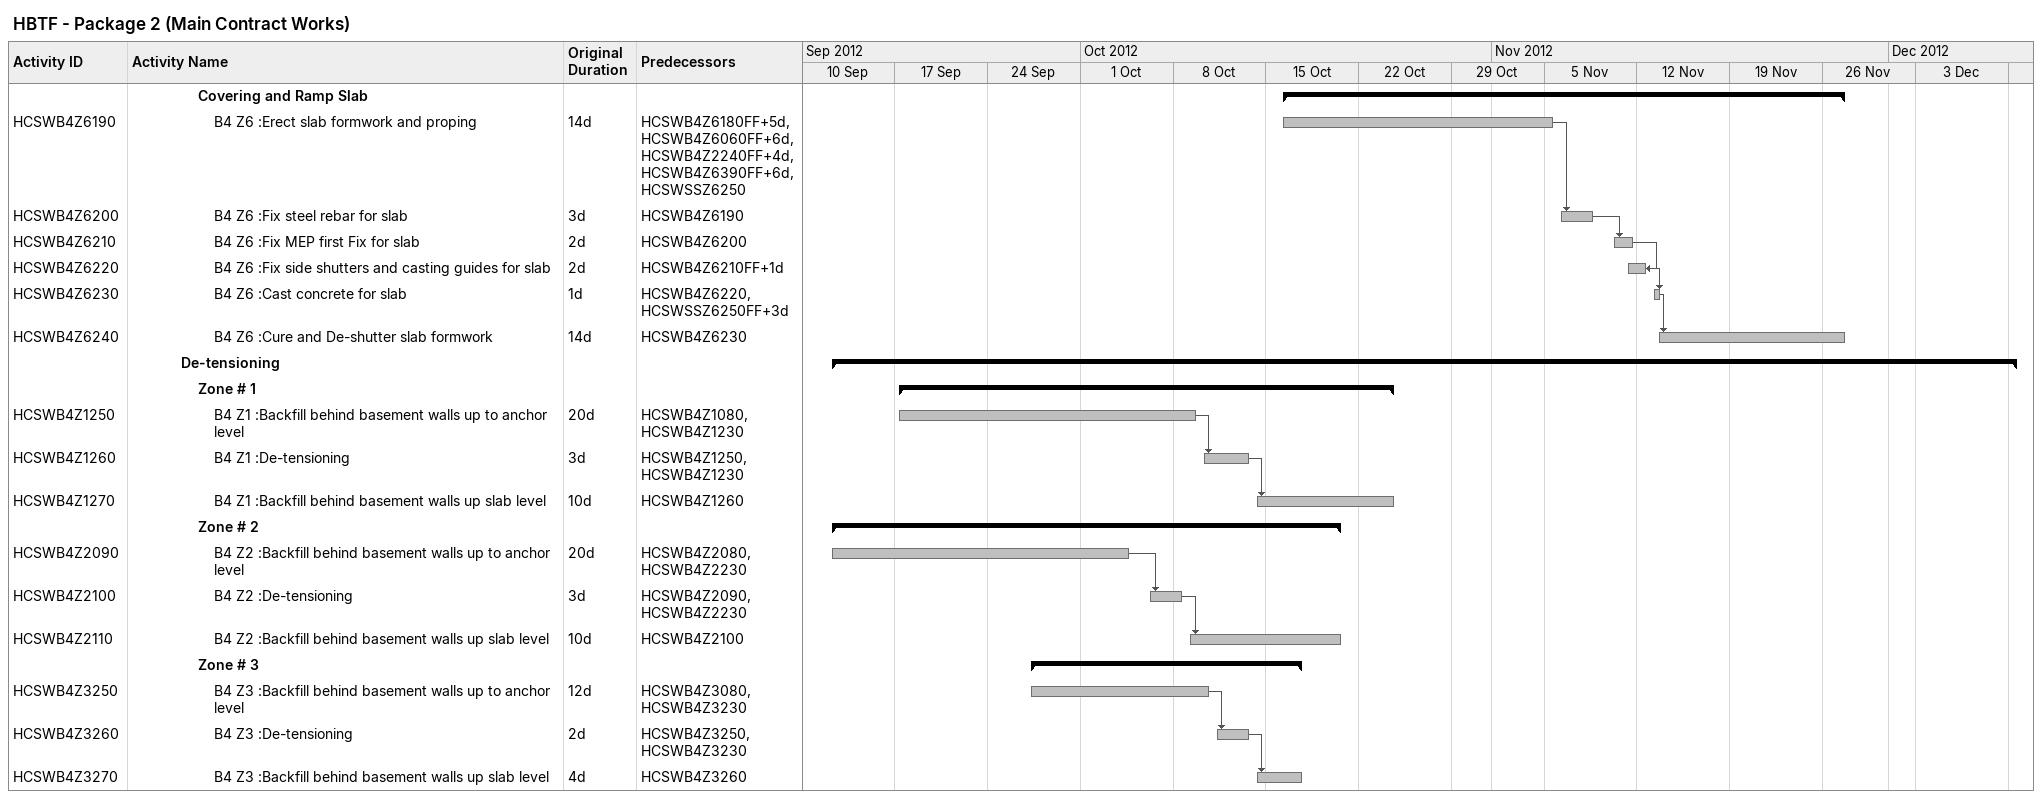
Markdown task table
HBTF - Package 2 (Main Contract Works)

| ID | Level | Task | Original duration | Start | Finish | Predecessors |
|---|---|---|---|---|---|---|
|  | 5 | **Covering and Ramp Slab** |  | 2012-10-16 | 2012-11-27 |  |
| HCSWB4Z6190 | 6 | B4 Z6 :Erect slab formwork and proping | 14d | 2012-10-16 | 2012-11-05 | HCSWB4Z6180FF+5d, HCSWB4Z6060FF+6d, HCSWB4Z2240FF+4d, HCSWB4Z6390FF+6d, HCSWSSZ6250 |
| HCSWB4Z6200 | 6 | B4 Z6 :Fix steel rebar for slab | 3d | 2012-11-06 | 2012-11-08 | HCSWB4Z6190 |
| HCSWB4Z6210 | 6 | B4 Z6 :Fix MEP first Fix for slab | 2d | 2012-11-10 | 2012-11-11 | HCSWB4Z6200 |
| HCSWB4Z6220 | 6 | B4 Z6 :Fix side shutters and casting guides for slab | 2d | 2012-11-11 | 2012-11-12 | HCSWB4Z6210FF+1d |
| HCSWB4Z6230 | 6 | B4 Z6 :Cast concrete for slab | 1d | 2012-11-13 | 2012-11-13 | HCSWB4Z6220, HCSWSSZ6250FF+3d |
| HCSWB4Z6240 | 6 | B4 Z6 :Cure and De-shutter slab formwork | 14d | 2012-11-13 | 2012-11-27 | HCSWB4Z6230 |
|  | 4 | **De-tensioning** |  | 2012-09-12 | 2012-12-10 |  |
|  | 5 | **Zone # 1** |  | 2012-09-17 | 2012-10-24 |  |
| HCSWB4Z1250 | 6 | B4 Z1 :Backfill behind basement walls up to anchor level | 20d | 2012-09-17 | 2012-10-09 | HCSWB4Z1080, HCSWB4Z1230 |
| HCSWB4Z1260 | 6 | B4 Z1 :De-tensioning | 3d | 2012-10-10 | 2012-10-13 | HCSWB4Z1250, HCSWB4Z1230 |
| HCSWB4Z1270 | 6 | B4 Z1 :Backfill behind basement walls up slab level | 10d | 2012-10-14 | 2012-10-24 | HCSWB4Z1260 |
|  | 5 | **Zone # 2** |  | 2012-09-12 | 2012-10-20 |  |
| HCSWB4Z2090 | 6 | B4 Z2 :Backfill behind basement walls up to anchor level | 20d | 2012-09-12 | 2012-10-04 | HCSWB4Z2080, HCSWB4Z2230 |
| HCSWB4Z2100 | 6 | B4 Z2 :De-tensioning | 3d | 2012-10-06 | 2012-10-08 | HCSWB4Z2090, HCSWB4Z2230 |
| HCSWB4Z2110 | 6 | B4 Z2 :Backfill behind basement walls up slab level | 10d | 2012-10-09 | 2012-10-20 | HCSWB4Z2100 |
|  | 5 | **Zone # 3** |  | 2012-09-27 | 2012-10-17 |  |
| HCSWB4Z3250 | 6 | B4 Z3 :Backfill behind basement walls up to anchor level | 12d | 2012-09-27 | 2012-10-10 | HCSWB4Z3080, HCSWB4Z3230 |
| HCSWB4Z3260 | 6 | B4 Z3 :De-tensioning | 2d | 2012-10-11 | 2012-10-13 | HCSWB4Z3250, HCSWB4Z3230 |
| HCSWB4Z3270 | 6 | B4 Z3 :Backfill behind basement walls up slab level | 4d | 2012-10-14 | 2012-10-17 | HCSWB4Z3260 |
